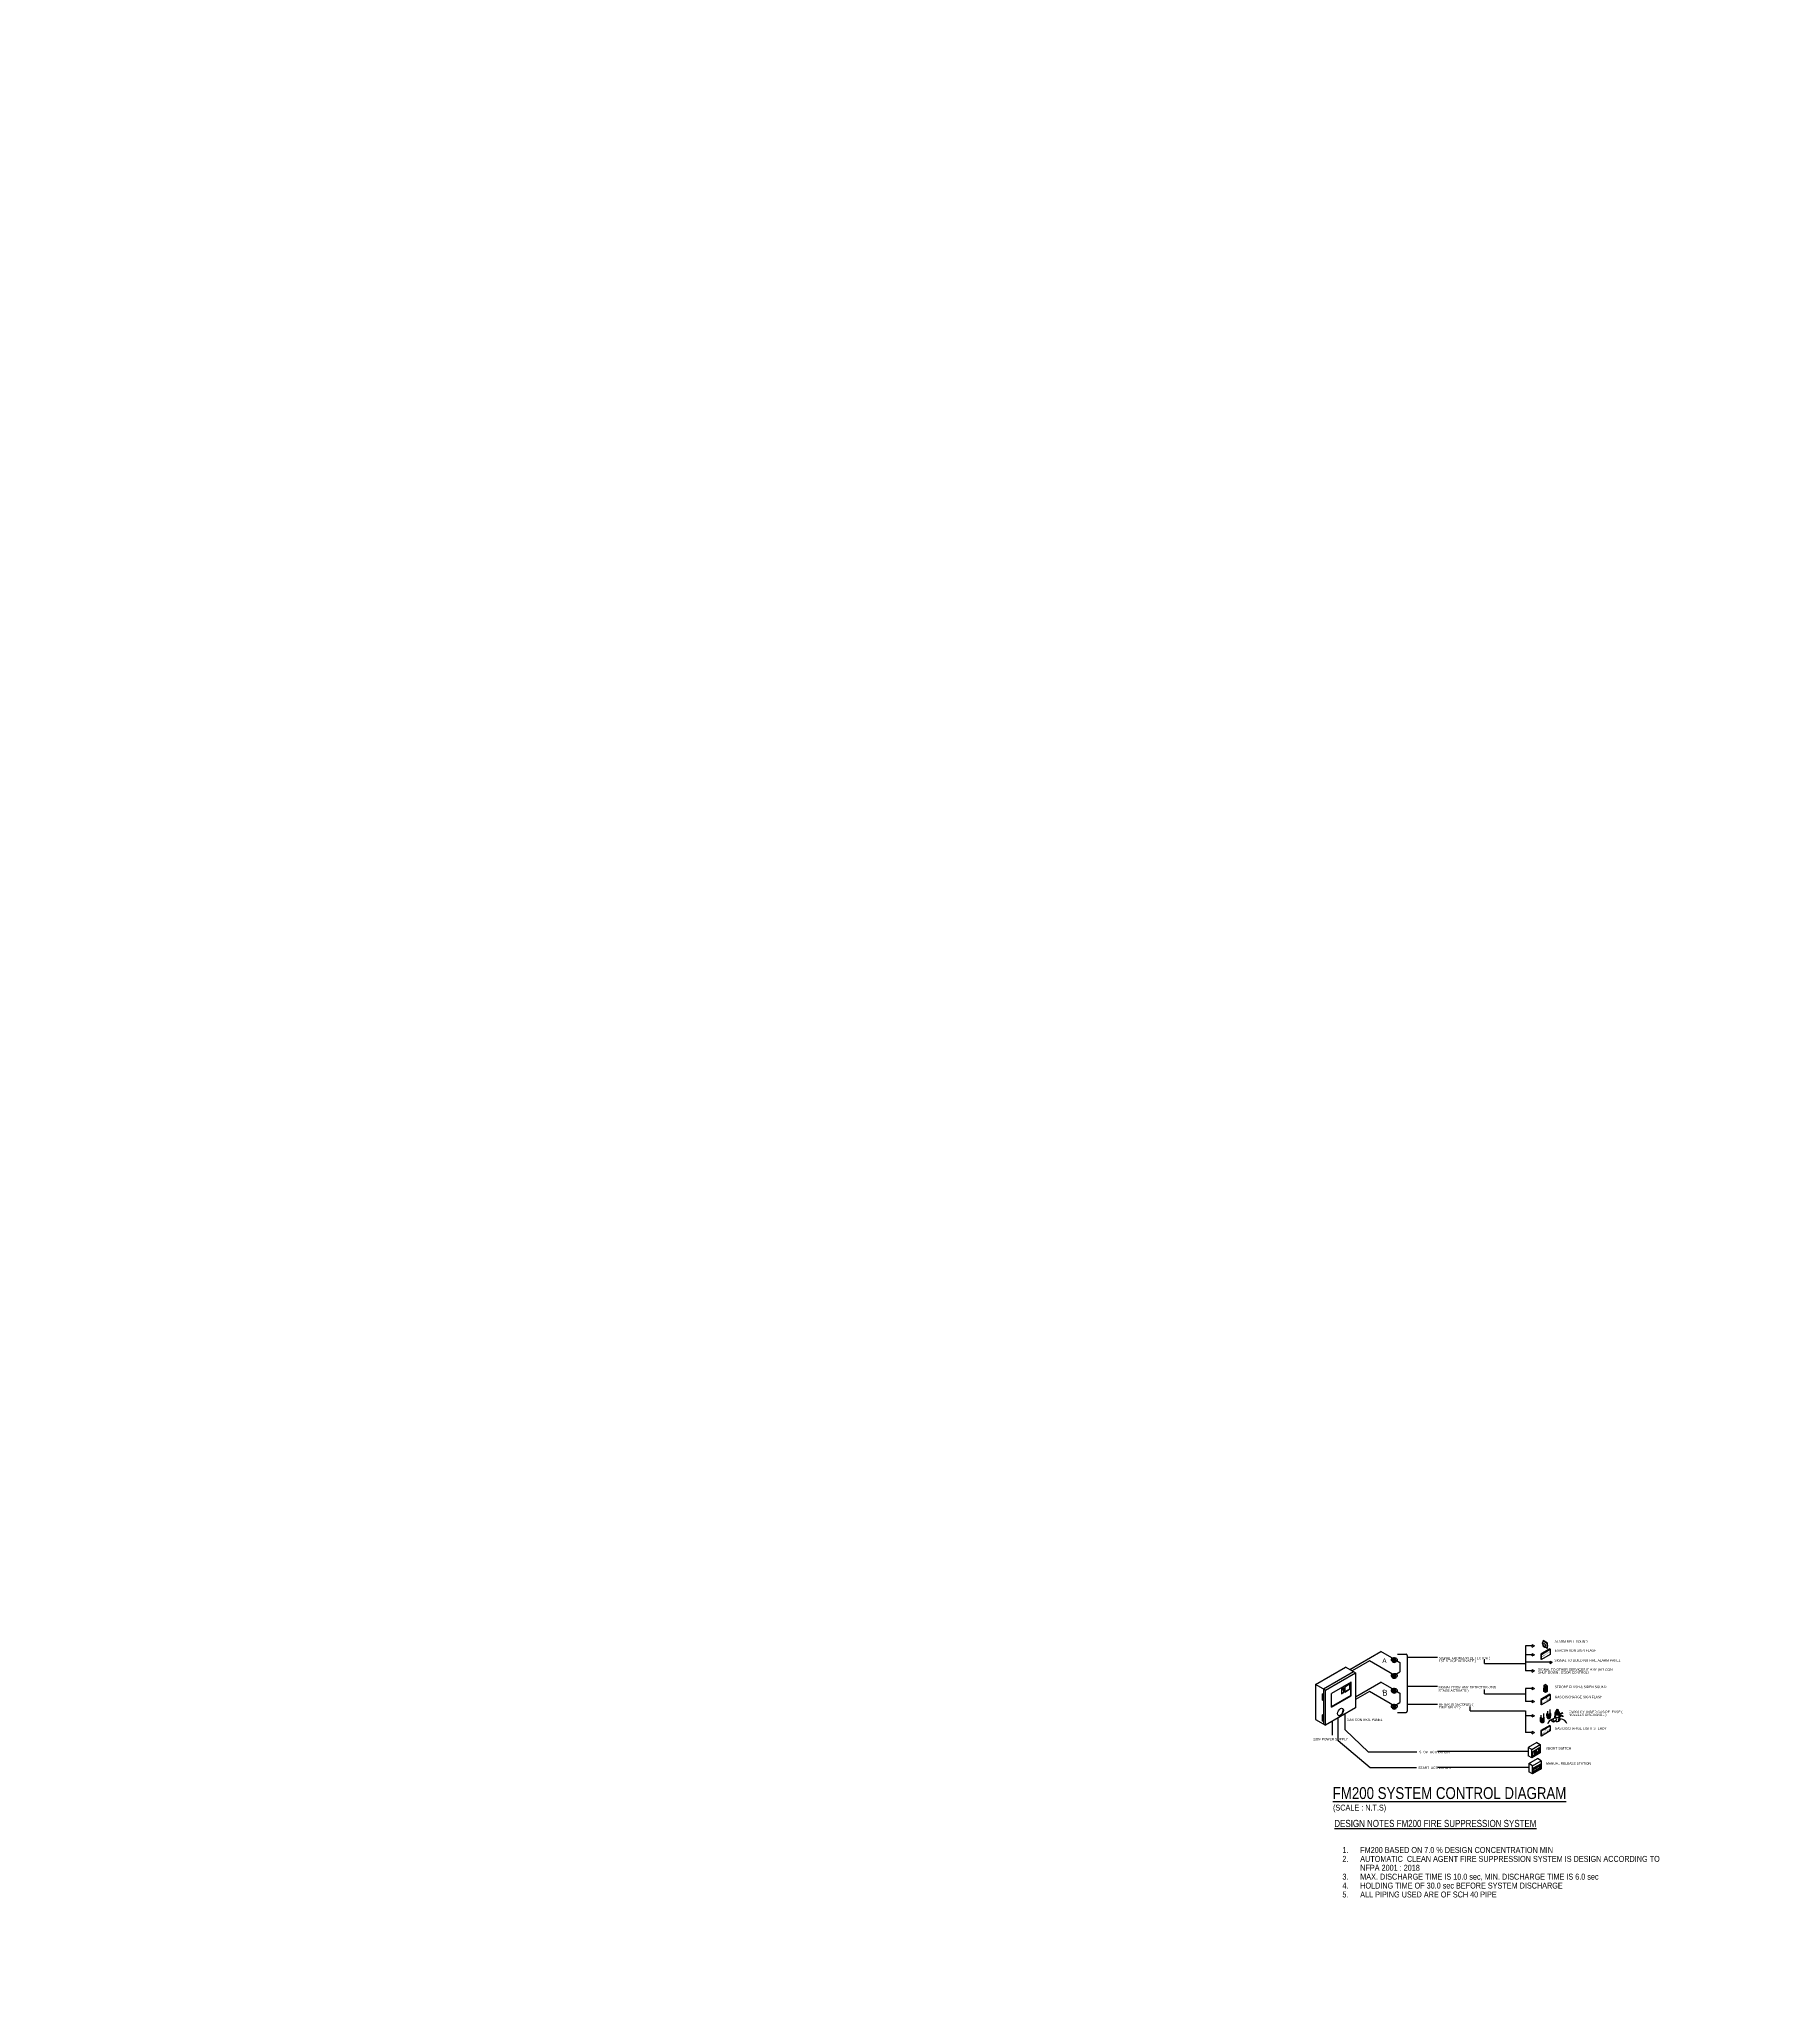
# Model space of a CAD drawing. Header units: millimetres. Extents: x -20146070 to 165023, y -3349561 to 35447.
# Drawn here: x -405477 to -376335, y -40575 to -7457 of the extents above; entities that cross this region are included whole.
import ezdxf
from ezdxf import colors
from ezdxf.entities.mleader import LeaderData, LeaderLine
from ezdxf.math import Vec2, Vec3

# ---------------------------------------------------------------- set-up
doc = ezdxf.new("R2010")
doc.units = ezdxf.units.MM
doc.header["$LTSCALE"] = 50
doc.linetypes.add('CONTINOUS', pattern=[0])
for name, color, linetype in [('M-_FM200---_A-_N', 7, 'Continuous'), ('M-_FM200---_E-', 1, 'Continuous'), ('M_FIREALAM-_E-', 10, 'Continuous'), ('SHIP LAYOUT EDITABLE', 251, 'Continuous')]:
    doc.layers.add(name, color=color, linetype=linetype)
doc.styles.add('Arial', font='arial.ttf', dxfattribs={"width": 0.8, "height": 450})
doc.styles.add('MtXpl_Agency_FB', font='AGENCYR.TTF')
doc.styles.add('RomanS', font='romans__.ttf', dxfattribs={"width": 0.75, "height": 40})

# ---------------------------------------------------------------- blocks, each defined once
blk = doc.blocks.new('SMOKE_FC')
at = {"color": 7, "linetype": 'CONTINOUS'}
ml = blk.add_multileader_mtext('Standard', dxfattribs=at)
ml.set_content('{\\fArial|b0|i0|c0|p34;S}', color=7, style='RomanS')
ml.set_leader_properties(color=10)
ml.build(insert=Vec2(0, 0))
ml.multileader.update_dxf_attribs({"dogleg_length": 3.34, "arrow_head_size": 138, "scale": 50})
ctx = ml.context
ctx.base_point, ctx.scale, ctx.char_height, ctx.arrow_head_size, ctx.landing_gap_size, ctx.plane_origin = Vec3(10040043, 1663040), 50, 207.31, 138, 138, Vec3(10036641, 1659231)
notes = []
notes.append((ctx, [(0, (0, 0, 0), (0, 0), (1, 0), 1, [])]))
ctx.mtext.insert, ctx.mtext.flow_direction = Vec3(10040181, 1663145), 5
for ctx, leaders in notes:
    for number, flags, end, landing, length, lines in leaders:
        leader = LeaderData()
        leader.index, (leader.has_last_leader_line, leader.has_dogleg_vector, leader.attachment_direction) = number, flags
        leader.last_leader_point, leader.dogleg_vector, leader.dogleg_length = Vec3(end), Vec3(landing), length
        for number, points, colour, breaks in lines:
            line = LeaderLine()
            line.index, line.vertices, line.color, line.breaks = number, Vec3.list(points), colors.encode_raw_color(colour), breaks
            leader.lines.append(line)
        ctx.leaders.append(leader)
blk = doc.blocks.new('SMOKE')
at = {"color": 7, "linetype": 'CONTINOUS'}
ml = blk.add_multileader_mtext('Standard', dxfattribs=at)
ml.set_content('{\\fArial|b0|i0|c0|p34;S}', color=7, style='RomanS')
ml.set_leader_properties(color=10)
ml.build(insert=Vec2(0, 0))
ml.multileader.update_dxf_attribs({"dogleg_length": 3.34, "arrow_head_size": 171, "scale": 50})
ctx = ml.context
ctx.base_point, ctx.scale, ctx.char_height, ctx.arrow_head_size, ctx.landing_gap_size, ctx.plane_origin = Vec3(10040459, 1663039), 50, 256.67, 171, 171, Vec3(10036247, 1658323)
notes = []
notes.append((ctx, [(0, (0, 0, 0), (0, 0), (1, 0), 1, [])]))
ctx.mtext.insert, ctx.mtext.flow_direction = Vec3(10040630, 1663170), 5
for ctx, leaders in notes:
    for number, flags, end, landing, length, lines in leaders:
        leader = LeaderData()
        leader.index, (leader.has_last_leader_line, leader.has_dogleg_vector, leader.attachment_direction) = number, flags
        leader.last_leader_point, leader.dogleg_vector, leader.dogleg_length = Vec3(end), Vec3(landing), length
        for number, points, colour, breaks in lines:
            line = LeaderLine()
            line.index, line.vertices, line.color, line.breaks = number, Vec3.list(points), colors.encode_raw_color(colour), breaks
            leader.lines.append(line)
        ctx.leaders.append(leader)

msp = doc.modelspace()

# ---------------------------------------------------------------- hatches: boundary and pattern name
at = {"layer": 'M-_FM200---_E-'}
h = msp.add_hatch(dxfattribs=at)
h.set_pattern_fill('AR-HBONE', color=256, scale=0.043506, style=0)
h.set_pattern_definition([(45, (-380181.979, -35791.762), (6e-16, 6.25112), [13.2606, -4.4202]), (135, (-380178.8535, -35788.6364), (6e-16, 6.25112), [13.2606, -4.4202])])
edge = h.paths.add_edge_path()
edge.add_ellipse((-380149.4, -35773), major_axis=(-32.5, 0), ratio=0.5773503, start_angle=360, end_angle=540)
edge.add_line((-380116.9, -35773), (-380116.9, -35746.5))
edge.add_ellipse((-380149.4, -35742.5), major_axis=(-32.5, 0), ratio=0.5773503, start_angle=360, end_angle=540, ccw=False)
edge.add_line((-380182, -35746.5), (-380182, -35773))
h = msp.add_hatch(dxfattribs=at)
h.set_pattern_fill('AR-HBONE', color=256, scale=0.043506, style=0)
h.set_pattern_definition([(45, (-380072.736, -35723.6337), (6e-16, 6.25112), [13.2606, -4.4202]), (135, (-380069.6103, -35720.508), (6e-16, 6.25112), [13.2606, -4.4202])])
edge = h.paths.add_edge_path()
edge.add_ellipse((-380040.2, -35704.8), major_axis=(-32.5, 0), ratio=0.5773503, start_angle=360, end_angle=540)
edge.add_line((-380007.6, -35704.8), (-380007.6, -35678.3))
edge.add_ellipse((-380040.2, -35674.3), major_axis=(-32.5, 0), ratio=0.5773503, start_angle=360, end_angle=540, ccw=False)
edge.add_line((-380072.7, -35678.3), (-380072.7, -35704.8))
h = msp.add_hatch(dxfattribs=at)
h.set_pattern_fill('AR-HBONE', color=256, scale=0.013052, style=0)
h.set_pattern_definition([(45, (-379913.9716, -35668.2847), (2e-16, 1.875337), [3.97819, -1.32606]), (135, (-379913.034, -35667.347), (2e-16, 1.875337), [3.97819, -1.32606])])
edge = h.paths.add_edge_path()
edge.add_ellipse((-379881.4, -35655.5), major_axis=(-2.51, 0), ratio=0.5773503, start_angle=367.23889, end_angle=380.7409, ccw=False)
edge.add_line((-379883.9, -35655.6), (-379884.4, -35654.8))
edge.add_ellipse((-379881.4, -35654.1), major_axis=(-3.14, 0), ratio=0.5773503, start_angle=361.91323, end_angle=380.06296, ccw=False)
edge.add_ellipse((-379881.4, -35654.1), major_axis=(-3.14, 0), ratio=0.5773503, start_angle=358.08677, end_angle=361.91323, ccw=False)
edge.add_line((-379884.6, -35654.1), (-379884.6, -35653.8))
edge.add_ellipse((-379898, -35648.8), major_axis=(-16, 0), ratio=0.5773503, start_angle=360, end_angle=507.15926, ccw=False)
edge.add_line((-379914, -35648.8), (-379914, -35653.2))
edge.add_line((-379914, -35653.2), (-379914, -35659.3))
edge.add_ellipse((-379898, -35659.3), major_axis=(-16, 0), ratio=0.5773503, start_angle=360, end_angle=512.81559)
edge.add_line((-379883.8, -35663.5), (-379883.8, -35656))
edge = h.paths.add_edge_path(flags=16)
edge.add_ellipse((-379910.7, -35659.7), major_axis=(1, -1.74), ratio=0.5773503, start_angle=17.20213, end_angle=162.79787, ccw=False)
edge.add_ellipse((-379910.7, -35659.7), major_axis=(1, -1.74), ratio=0.5773503, start_angle=162.79787, end_angle=377.20213, ccw=False)
h = msp.add_hatch(color=256, dxfattribs=at)
edge = h.paths.add_edge_path()
edge.add_ellipse((-380256.1, -36323.1), major_axis=(-15.1, -26.2), ratio=0.5773503, start_angle=0, end_angle=360)
h = msp.add_hatch(color=256, dxfattribs=at)
edge = h.paths.add_edge_path()
edge.add_ellipse((-380256.5, -36586.1), major_axis=(-6.5, -11.2), ratio=0.5773503, start_angle=225, end_angle=405)
edge.add_line((-380256.5, -36596.7), (-380256.5, -36575.5))
edge = h.paths.add_edge_path()
edge.add_ellipse((-380256.5, -36586.1), major_axis=(-6.5, -11.2), ratio=0.5773503, start_angle=45, end_angle=225)
edge.add_line((-380256.5, -36575.5), (-380256.5, -36596.7))
h.paths.add_polyline_path([(-380205.6, -36560.4), (-380205.6, -36556.7), (-380205.6, -36553), (-380229.4, -36566.7), (-380229.4, -36563), (-380238.4, -36575.6), (-380229.4, -36577.8), (-380229.4, -36574.1)])
h.paths.add_polyline_path([(-380274.6, -36596.5), (-380283.7, -36594.3), (-380283.7, -36598.1), (-380301.8, -36608.5), (-380301.8, -36615.9), (-380283.7, -36605.5), (-380283.7, -36609.2)])

# ---------------------------------------------------------------- linework, layer by layer
for p, q in [((-380063.2, -34482.1), (-380136.7, -34439.6)), ((-383393.7, -34926.6), (-382868.1, -34623.2)), ((-382644.8, -34752.1), (-382868.1, -34623.2)), ((-382672.1, -34760.8), (-382672.1, -34752.1)), ((-382644.8, -34752.1), (-382550.7, -34806.4)), ((-382617.5, -34760.8), (-382617.5, -34752.1)), ((-382589.8, -34669), (-382446.4, -34669)), ((-382424.6, -34690.7), (-382424.6, -35628.1)), ((-382424.6, -34721.4), (-381915.6, -34721.4)), ((-381124.9, -34828.1), (-381124.9, -34756.7)), ((-380318.6, -34529), (-380431.2, -34529)), ((-380431.2, -34529), (-380431.2, -34950.2)), ((-380318.6, -34677.7), (-380431.2, -34677.7)), ((-380318.6, -34507.8), (-380318.6, -34529)), ((-380318.6, -34507.8), (-380281.9, -34529)), ((-380318.6, -34550.2), (-380318.6, -34529)), ((-380318.6, -34550.2), (-380281.9, -34529)), ((-380318.6, -34656.5), (-380318.6, -34677.7)), ((-380318.6, -34656.5), (-380281.9, -34677.7)), ((-380318.6, -34698.9), (-380318.6, -34677.7)), ((-380318.6, -34698.9), (-380281.9, -34677.7)), ((-380023.1, -34581), (-380173.8, -34668)), ((-380173.8, -34668), (-380173.8, -34755)), ((-380173.8, -34668), (-380166.2, -34672.3)), ((-380166.2, -34759.4), (-380173.8, -34755)), ((-380166.2, -34672.3), (-380015.5, -34585.3)), ((-380015.5, -34672.3), (-380166.2, -34759.4)), ((-380166.2, -34759.4), (-380166.2, -34672.3)), ((-380122.4, -34453.6), (-380141.6, -34442.5)), ((-380141.6, -34442.5), (-380141.6, -34464.6)), ((-380141.6, -34505.2), (-380141.6, -34527.3)), ((-380141.6, -34527.3), (-380122.4, -34538.4)), ((-380068.1, -34484.9), (-380087.3, -34473.8)), ((-380087.3, -34558.7), (-380068.1, -34569.7)), ((-380063.2, -34482.1), (-380068.1, -34484.9)), ((-380068.1, -34507.1), (-380068.1, -34484.9)), ((-380068.1, -34569.7), (-380068.1, -34547.6)), ((-380068.1, -34569.7), (-380063.2, -34566.9)), ((-380063.2, -34524.5), (-380063.2, -34482.1)), ((-380063.2, -34566.9), (-380063.2, -34524.5)), ((-380015.5, -34585.3), (-380023.1, -34581)), ((-380015.5, -34585.3), (-380015.5, -34672.3)), ((-383973.6, -35179.1), (-383465, -34885.4)), ((-383329.5, -34963.7), (-383838.1, -35257.3)), ((-383804.1, -35277), (-383295.5, -34983.3)), ((-383295.5, -34983.3), (-383465, -34885.4)), ((-383060.7, -34780.3), (-383353.9, -34949.6)), ((-383295.5, -34983.3), (-383329.5, -34963.7)), ((-383295.5, -34983.3), (-383295.5, -35570.6)), ((-382644.8, -35020.4), (-383060.7, -34780.3)), ((-382672.1, -35029.1), (-382672.1, -35020.4)), ((-382644.8, -35020.4), (-382550.7, -34966.1)), ((-382617.5, -35029.1), (-382617.5, -35020.4)), ((-382550.7, -34806.4), (-382550.7, -34966.1)), ((-381124.9, -34828.1), (-380431.2, -34828.1)), ((-380019.4, -34805), (-380431.2, -34805)), ((-380318.6, -34950.2), (-380431.2, -34950.2)), ((-380318.6, -34928.9), (-380318.6, -34950.2)), ((-380318.6, -34928.9), (-380281.9, -34950.2)), ((-380318.6, -34971.4), (-380318.6, -34950.2)), ((-380318.6, -34971.4), (-380281.9, -34950.2)), ((-380019.4, -34783.8), (-380019.4, -34805)), ((-380019.4, -34783.8), (-379982.7, -34805)), ((-380019.4, -34826.3), (-380019.4, -34805)), ((-380019.4, -34826.3), (-379982.7, -34805)), ((-383973.6, -35179.1), (-383973.6, -35766.4)), ((-383804.1, -35277), (-383973.6, -35179.1)), ((-383857.2, -35343.4), (-383857.2, -35441.3)), ((-383838.1, -35257.3), (-383838.1, -35338.8)), ((-383834.8, -35343.4), (-383834.8, -35441.3)), ((-383804.1, -35864.3), (-383804.1, -35277)), ((-383378.1, -35364.2), (-383706.9, -35554)), ((-383371.7, -35138.2), (-383702.3, -35329.1)), ((-383702.3, -35558.8), (-383702.3, -35329.1)), ((-383373.6, -35366.9), (-383702.3, -35556.7)), ((-383702.3, -35558.8), (-383371.7, -35368)), ((-383534.7, -35250.1), (-383495.8, -35227.6)), ((-383534.7, -35250.1), (-383534.7, -35275.1)), ((-383498.1, -35251.2), (-383534.7, -35272.4)), ((-383495.8, -35252.6), (-383534.7, -35275.1)), ((-383534.7, -35278.6), (-383495.8, -35256)), ((-383534.7, -35278.6), (-383534.7, -35338)), ((-383498.1, -35314.1), (-383534.7, -35335.2)), ((-383534.7, -35338), (-383495.8, -35315.5)), ((-383498.1, -35229), (-383498.1, -35251.2)), ((-383495.8, -35252.6), (-383498.1, -35251.2)), ((-383498.1, -35257.4), (-383498.1, -35314.1)), ((-383495.8, -35315.5), (-383498.1, -35314.1)), ((-383495.8, -35227.6), (-383495.8, -35252.6)), ((-383495.8, -35256), (-383495.8, -35315.5)), ((-383479.4, -35218.2), (-383396.1, -35170.1)), ((-383479.4, -35218.2), (-383479.4, -35306.1)), ((-383398.5, -35256.6), (-383479.4, -35303.3)), ((-383479.4, -35306.1), (-383396.1, -35258)), ((-383398.5, -35171.4), (-383398.5, -35256.6)), ((-383396.1, -35258), (-383398.5, -35256.6)), ((-383396.1, -35170.1), (-383396.1, -35258)), ((-383378.1, -35364.2), (-383378.1, -35134.5)), ((-383373.6, -35366.9), (-383373.6, -35139.3)), ((-383371.7, -35368), (-383373.6, -35366.9)), ((-383371.7, -35368), (-383371.7, -35138.2)), ((-383295.5, -35387.2), (-382868.1, -35140.5)), ((-383060.7, -35297.6), (-383295.5, -35433.1)), ((-382644.8, -35537.7), (-383060.7, -35297.6)), ((-382644.8, -35269.4), (-382868.1, -35140.5)), ((-382672.1, -35278.1), (-382672.1, -35269.4)), ((-382644.8, -35269.4), (-382550.7, -35323.7)), ((-382617.5, -35278.1), (-382617.5, -35269.4)), ((-382550.7, -35323.7), (-382550.7, -35483.4)), ((-382424.6, -35208.4), (-381915.6, -35208.4)), ((-381121.3, -35336.4), (-381121.3, -35265.1)), ((-381121.3, -35336.4), (-380431.2, -35336.4)), ((-380431.2, -35244.4), (-380431.2, -35463.3)), ((-380318.6, -35244.4), (-380431.2, -35244.4)), ((-380318.6, -35223.2), (-380318.6, -35244.4)), ((-380318.6, -35223.2), (-380281.9, -35244.4)), ((-380318.6, -35265.6), (-380318.6, -35244.4)), ((-380318.6, -35265.6), (-380281.9, -35244.4)), ((-380023, -35344.6), (-380173.7, -35431.6)), ((-380173.7, -35431.6), (-380173.7, -35518.6)), ((-380173.7, -35431.6), (-380166.2, -35436)), ((-380166.2, -35436), (-380015.5, -35349)), ((-380121.6, -35240.1), (-380126.5, -35242.9)), ((-380126.5, -35294.8), (-380126.5, -35242.9)), ((-380093.9, -35261.7), (-380126.5, -35242.9)), ((-380103.9, -35281.7), (-380126.5, -35294.8)), ((-380093.9, -35313.6), (-380126.5, -35294.8)), ((-380121.6, -35194.1), (-380099.1, -35181.1)), ((-380089, -35212.8), (-380121.6, -35194.1)), ((-380121.6, -35194.1), (-380121.6, -35240.1)), ((-380089, -35258.8), (-380121.6, -35240.1)), ((-380121.6, -35240.1), (-380089, -35258.8)), ((-380118.1, -35201), (-380092.5, -35215.8)), ((-380118.1, -35204.3), (-380092.5, -35219.1)), ((-380118.1, -35205.6), (-380092.5, -35220.4)), ((-380118.1, -35208.9), (-380092.5, -35223.7)), ((-380118.1, -35210.1), (-380092.5, -35224.9)), ((-380118.1, -35213.4), (-380092.5, -35228.2)), ((-380118.1, -35214.8), (-380092.5, -35229.5)), ((-380118.1, -35218), (-380092.5, -35232.8)), ((-380118.1, -35219.4), (-380092.5, -35234.2)), ((-380118.1, -35222.7), (-380092.5, -35237.4)), ((-380118.1, -35224.2), (-380092.5, -35239)), ((-380118.1, -35227.5), (-380092.5, -35242.2)), ((-380118.1, -35229), (-380092.5, -35243.8)), ((-380118.1, -35232.3), (-380092.5, -35247)), ((-380118.1, -35233.8), (-380092.5, -35248.5)), ((-380118.1, -35237), (-380092.5, -35251.8)), ((-380118.1, -35237.8), (-380092.5, -35252.5)), ((-380118.1, -35241), (-380092.5, -35255.8)), ((-380103.9, -35281.7), (-380103.9, -35250.3)), ((-380103.9, -35281.7), (-380103.9, -35250.3)), ((-380099.1, -35279), (-380103.9, -35281.7)), ((-380071.3, -35300.5), (-380103.9, -35281.7)), ((-380071.3, -35300.5), (-380103.9, -35281.7)), ((-380066.6, -35199.9), (-380099.1, -35181.1)), ((-380099.1, -35253), (-380099.1, -35279)), ((-380066.6, -35297.8), (-380099.1, -35279)), ((-380089, -35258.8), (-380093.9, -35261.7)), ((-380093.9, -35261.7), (-380093.9, -35313.6)), ((-380071.3, -35300.5), (-380093.9, -35313.6)), ((-380066.6, -35199.9), (-380089, -35212.8)), ((-380089, -35212.8), (-380089, -35258.8)), ((-380089, -35258.8), (-380071.3, -35248.6)), ((-380089, -35258.8), (-380071.3, -35248.6)), ((-380071.3, -35248.6), (-380071.3, -35300.5)), ((-380071.3, -35248.6), (-380071.3, -35300.5)), ((-380066.6, -35297.8), (-380071.3, -35300.5)), ((-380066.6, -35199.9), (-380066.6, -35297.8)), ((-380015.5, -35349), (-380023, -35344.6)), ((-380015.5, -35349), (-380015.5, -35436)), ((-383973.6, -35766.4), (-383804.1, -35864.3)), ((-383857.2, -35693), (-383857.2, -35790.9)), ((-383838.1, -35445.9), (-383838.1, -35688.4)), ((-383834.8, -35693), (-383834.8, -35790.9)), ((-383295.5, -35570.6), (-383804.1, -35864.3)), ((-383589.1, -36130.1), (-383589.3, -35740.3)), ((-383474.2, -35943.9), (-383474.2, -35673.8)), ((-382672.1, -35546.4), (-382672.1, -35537.7)), ((-382644.8, -35537.7), (-382550.7, -35483.4)), ((-382617.5, -35546.4), (-382617.5, -35537.7)), ((-382589.8, -35649.9), (-382446.4, -35649.9)), ((-382424.6, -35512), (-381915.6, -35512)), ((-381364.1, -35623.6), (-381364.1, -35552.3)), ((-381364.1, -35623.6), (-380431.2, -35623.6)), ((-380318.6, -35463.3), (-380431.2, -35463.3)), ((-380431.2, -35623.6), (-380431.2, -35988.2)), ((-380318.6, -35704.6), (-380431.2, -35704.6)), ((-380318.6, -35442.1), (-380318.6, -35463.3)), ((-380318.6, -35442.1), (-380281.9, -35463.3)), ((-380318.6, -35484.5), (-380318.6, -35463.3)), ((-380318.6, -35484.5), (-380281.9, -35463.3)), ((-380318.6, -35683.4), (-380318.6, -35704.6)), ((-380318.6, -35683.4), (-380281.9, -35704.6)), ((-380318.6, -35725.8), (-380318.6, -35704.6)), ((-380318.6, -35725.8), (-380281.9, -35704.6)), ((-380182, -35773), (-380182, -35742.5)), ((-380177.9, -35740.4), (-380177.9, -35735.6)), ((-380166.2, -35523), (-380173.7, -35518.6)), ((-380173.3, -35696.5), (-380173.3, -35735.6)), ((-380015.5, -35436), (-380166.2, -35523)), ((-380166.2, -35523), (-380166.2, -35436)), ((-380125.5, -35735.6), (-380125.5, -35668.9)), ((-380121, -35740.4), (-380121, -35735.6)), ((-380116.9, -35773), (-380116.9, -35742.5)), ((-380072.7, -35704.8), (-380072.7, -35674.3)), ((-380068.6, -35672.3), (-380068.6, -35667.5)), ((-380068.6, -35735.9), (-380068.6, -35714)), ((-380064.1, -35628.4), (-380064.1, -35667.5)), ((-380016.3, -35667.5), (-380016.3, -35600.8)), ((-380011.8, -35672.3), (-380011.8, -35667.5)), ((-380011.8, -35735.9), (-380011.8, -35714)), ((-380007.6, -35704.8), (-380007.6, -35674.3)), ((-379987.1, -35770), (-379937.9, -35741.6)), ((-379937.9, -35659.3), (-379937.9, -35670.2)), ((-379937.9, -35741.6), (-379937.9, -35713.7)), ((-379932.8, -35713.7), (-379932.8, -35681.5)), ((-379914, -35653.2), (-379914, -35616.8)), ((-379914, -35653.2), (-379914, -35659.3)), ((-379911.4, -35605.5), (-379911.4, -35609.8)), ((-379910.2, -35616.8), (-379910.2, -35613)), ((-379897, -35629.6), (-379897, -35646)), ((-379897, -35629.6), (-379892.5, -35632.2)), ((-379892.5, -35648.6), (-379897, -35646)), ((-379892.5, -35632.2), (-379892.5, -35648.6)), ((-379890.5, -35634.8), (-379890.5, -35645.3)), ((-379890.5, -35634.8), (-379883.3, -35638.9)), ((-379890.5, -35645.3), (-379883.3, -35649.5)), ((-379885.8, -35616.8), (-379885.8, -35613)), ((-379884.6, -35605.5), (-379884.6, -35609.8)), ((-379884.6, -35648.7), (-379884.6, -35654.2)), ((-379883.9, -35655.6), (-379884.4, -35654.8)), ((-379883.8, -35668.5), (-379883.8, -35656)), ((-379883.3, -35638.9), (-379883.3, -35649.5)), ((-379882.9, -35623.4), (-379878.4, -35626)), ((-379882, -35623.9), (-379882, -35616.8)), ((-379881.8, -35640.4), (-379881.8, -35646.5)), ((-379879.6, -35630.3), (-379872.4, -35634.4)), ((-379878.9, -35655.6), (-379878.5, -35654.8)), ((-379878.8, -35667.2), (-379878.8, -35655.4)), ((-379878.4, -35626), (-379878.4, -35631)), ((-379878.3, -35648.4), (-379878.3, -35654.1)), ((-379873, -35636.7), (-379873, -35642.8)), ((-379872.4, -35634.4), (-379872.4, -35645)), ((-379863.2, -35684.5), (-379863.2, -35681.5)), ((-379863.2, -35713.7), (-379863.2, -35690.2)), ((-379858, -35659.3), (-379858, -35670.2)), ((-379842.3, -35708.5), (-379858, -35717.6)), ((-379858, -35713.7), (-379858, -35748.1)), ((-379837.4, -35717), (-379858, -35728.9)), ((-379854.3, -35766.8), (-379857.1, -35768.3)), ((-379851.4, -35765.9), (-379854.3, -35764.2)), ((-379854.3, -35764.2), (-379854.3, -35766.8)), ((-379854.3, -35771), (-379851.4, -35765.9)), ((-379808.6, -35656.9), (-379852.7, -35682.3)), ((-379806.5, -35661.5), (-379851.1, -35687.3)), ((-379840.4, -35708), (-379841.8, -35708.3)), ((-379838.1, -35708.8), (-379830.5, -35704.4)), ((-379836.9, -35716.6), (-379836, -35715.6)), ((-379835.5, -35713.2), (-379828.9, -35709.4)), ((-383838.1, -35795.4), (-383838.1, -35844.7)), ((-383684.9, -36031.9), (-383684.9, -35795.5)), ((-383474.2, -35943.9), (-383077.7, -36317.5)), ((-380318.6, -35988.2), (-380431.2, -35988.2)), ((-380318.6, -35967), (-380318.6, -35988.2)), ((-380318.6, -35967), (-380281.9, -35988.2)), ((-380318.6, -36009.4), (-380318.6, -35988.2)), ((-380318.6, -36009.4), (-380281.9, -35988.2)), ((-380177.9, -35804), (-380177.9, -35782.1)), ((-380023, -35870.1), (-380173.7, -35957.1)), ((-380173.7, -35957.1), (-380173.7, -36044.1)), ((-380173.7, -35957.1), (-380166.2, -35961.5)), ((-380166.2, -36048.5), (-380173.7, -36044.1)), ((-380166.2, -35961.5), (-380015.5, -35874.5)), ((-380015.5, -35961.5), (-380166.2, -36048.5)), ((-380166.2, -36048.5), (-380166.2, -35961.5)), ((-380121, -35804), (-380121, -35782.1)), ((-380015.5, -35874.5), (-380023, -35870.1)), ((-380015.5, -35874.5), (-380015.5, -35961.5)), ((-379914.2, -35783.5), (-379963.1, -35811.7)), ((-379854.3, -35768.5), (-379857.1, -35770.1)), ((-379854.3, -35768.5), (-379854.3, -35771)), ((-383052.2, -36586.1), (-383589.1, -36130.1)), ((-382264.3, -36317.5), (-383077.7, -36317.5)), ((-380388.8, -36309.3), (-381913.8, -36309.3)), ((-380244.1, -36157.1), (-380388.8, -36240.6)), ((-380328.5, -36275.4), (-380388.8, -36240.6)), ((-380388.8, -36240.6), (-380388.8, -36379.8)), ((-380328.5, -36414.6), (-380388.8, -36379.8)), ((-380374.1, -36512.2), (-380229.5, -36428.7)), ((-380328.5, -36275.4), (-380183.8, -36191.9)), ((-380328.5, -36414.6), (-380328.5, -36275.4)), ((-380183.8, -36331.1), (-380328.5, -36414.6)), ((-380195.8, -36248.6), (-380316.4, -36318.2)), ((-380316.4, -36397.7), (-380316.4, -36318.2)), ((-380195.8, -36328.1), (-380316.4, -36397.7)), ((-380265.2, -36350.8), (-380316.4, -36380.3)), ((-380271.3, -36349.4), (-380286.4, -36340.6)), ((-380241, -36296.9), (-380256.1, -36288.1)), ((-380210.8, -36319.4), (-380247.1, -36340.3)), ((-380244.1, -36157.1), (-380183.8, -36191.9)), ((-380169.2, -36463.5), (-380229.5, -36428.7)), ((-380210.8, -36319.4), (-380210.8, -36257.2)), ((-380195.8, -36328.1), (-380210.8, -36319.4)), ((-380195.8, -36328.1), (-380195.8, -36248.6)), ((-380183.8, -36331.1), (-380195.8, -36338.1)), ((-380183.8, -36191.9), (-380183.8, -36331.1)), ((-382270.5, -36586.1), (-383052.2, -36586.1)), ((-380374.1, -36577.9), (-381913.8, -36577.9)), ((-380313.9, -36547), (-380374.1, -36512.2)), ((-380374.1, -36512.2), (-380374.1, -36651.5)), ((-380313.9, -36686.3), (-380374.1, -36651.5)), ((-380313.9, -36547), (-380169.2, -36463.5)), ((-380313.9, -36686.3), (-380313.9, -36547)), ((-380169.2, -36602.7), (-380313.9, -36686.3)), ((-380181.2, -36520.2), (-380301.8, -36589.8)), ((-380301.8, -36669.3), (-380301.8, -36589.8)), ((-380196.2, -36591), (-380301.8, -36652)), ((-380283.7, -36598.1), (-380301.8, -36608.5)), ((-380181.2, -36599.7), (-380301.8, -36669.3)), ((-380283.7, -36605.5), (-380301.8, -36615.9)), ((-380283.7, -36598.1), (-380283.7, -36594.3)), ((-380283.7, -36594.3), (-380274.6, -36596.5)), ((-380274.6, -36596.5), (-380283.7, -36609.2)), ((-380283.7, -36609.2), (-380283.7, -36605.5)), ((-380229.4, -36563), (-380238.4, -36575.6)), ((-380238.4, -36575.6), (-380229.4, -36577.8)), ((-380205.6, -36553), (-380229.4, -36566.7)), ((-380205.6, -36560.4), (-380229.4, -36574.1)), ((-380229.4, -36566.7), (-380229.4, -36563)), ((-380229.4, -36577.8), (-380229.4, -36574.1)), ((-380205.6, -36556.7), (-380205.6, -36553)), ((-380205.6, -36560.4), (-380205.6, -36556.7)), ((-380196.2, -36591), (-380196.2, -36528.9)), ((-380181.2, -36599.7), (-380196.2, -36591)), ((-380181.2, -36599.7), (-380181.2, -36520.2)), ((-380169.2, -36602.7), (-380181.2, -36609.7)), ((-380169.2, -36463.5), (-380169.2, -36602.7))]:
    msp.add_line(p, q, dxfattribs=at)
for centre, radius, start, end in [((-382446.4, -34690.7), 21.8, 0, 90), ((-382446.4, -35628.1), 21.8, 270, 0), ((-379862, -35668.5), 21.8, 180, 300), ((-379861.4, -35667.2), 17.4, 180, 300), ((-379819.6, -35723.3), 21.8, 0, 120), ((-379820.2, -35724.5), 17.4, 0, 120)]:
    msp.add_arc(centre, radius, start, end, dxfattribs=at)
for centre, major_axis, start_param, end_param in [((-382644.8, -34760.8), (-53.3, 0), 3.8145943, 9.99642), ((-382644.8, -34762.7), (-53.3, 0), 6.2512321, 9.4567312), ((-382644.8, -34760.8), (-27.3, 0), 6.2831853, 9.424778), ((-382644.8, -35029.1), (-53.3, 0), 3.8145943, 9.99642), ((-382644.8, -35031.1), (-53.3, 0), 6.2512321, 9.4567312), ((-382644.8, -34786.9), (-34.3, 0), 6.254085, 9.4538783), ((-382644.8, -35055.2), (-34.3, 0), 6.254085, 9.4538783), ((-382644.8, -34782.5), (-34.3, 0), 6.4932724, 9.2146909), ((-382644.8, -35050.9), (-34.3, 0), 6.4932724, 9.2146909), ((-382644.8, -35029.1), (-27.3, 0), 6.2831853, 9.424778), ((-382644.8, -35278.1), (-53.3, 0), 3.8145943, 9.99642), ((-382644.8, -35280.1), (-53.3, 0), 6.2512321, 9.4567312), ((-382644.8, -35304.2), (-34.3, 0), 6.254085, 9.4538783), ((-382644.8, -35299.8), (-34.3, 0), 6.4932724, 9.2146909), ((-382644.8, -35278.1), (-27.3, 0), 6.2831853, 9.424778), ((-380118.1, -35202.7), (1, -1.73), 2.3561945, 5.4977871), ((-380118.1, -35207.3), (1, -1.73), 2.3561945, 5.4977871), ((-380118.1, -35211.8), (1, -1.73), 2.3561945, 5.4977871), ((-380118.1, -35216.4), (1, -1.73), 2.3561945, 5.4977871), ((-380118.1, -35221), (1, -1.73), 2.3561945, 5.4977871), ((-380118.1, -35225.9), (1, -1.73), 2.3561945, 5.4977871), ((-380118.1, -35230.6), (1, -1.73), 2.3561945, 5.4977871), ((-380118.1, -35235.4), (1, -1.73), 2.3561945, 5.4977871), ((-380118.1, -35239.4), (1, -1.73), 2.3561945, 5.4977871), ((-380092.5, -35217.4), (0.87, -1.5), 5.4977871, 8.6393798), ((-380092.5, -35222), (0.87, -1.5), 5.4977871, 8.6393798), ((-380092.5, -35226.5), (0.87, -1.5), 5.4977871, 8.6393798), ((-380092.5, -35231.2), (0.87, -1.5), 5.4977871, 8.6393798), ((-380092.5, -35235.8), (0.87, -1.5), 5.4977871, 8.6393798), ((-380092.5, -35240.6), (0.87, -1.5), 5.4977871, 8.6393798), ((-380092.5, -35245.4), (0.87, -1.5), 5.4977871, 8.6393798), ((-380092.5, -35250.2), (0.87, -1.5), 5.4977871, 8.6393798), ((-380092.5, -35254.2), (0.87, -1.5), 5.4977871, 8.6393798), ((-383553.8, -35640.2), (-34.4, -59.5), 0.0588625, 3.0827302), ((-382644.8, -35546.4), (-53.3, 0), 3.8145943, 9.99642), ((-382644.8, -35548.4), (-53.3, 0), 6.2512321, 9.4567312), ((-382644.8, -35572.5), (-34.3, 0), 6.254085, 9.4538783), ((-382644.8, -35568.2), (-34.3, 0), 6.4932724, 9.2146909), ((-382644.8, -35546.4), (-27.3, 0), 6.2831853, 9.424778), ((-380149.4, -35742.5), (-32.5, 0), 5.7525988, 9.9553645), ((-380149.4, -35735.6), (-28.4, 0), 5.7103096, 9.9976537), ((-380149.4, -35740.4), (-28.4, 0), 6.135184, 9.5727792), ((-380149.4, -35735.6), (-23.9, 0), 6.2831853, 9.424778), ((-380040.2, -35674.3), (-32.5, 0), 5.7525988, 9.9553645), ((-380040.2, -35704.8), (-32.5, 0), 6.2831853, 9.424778), ((-380040.2, -35667.5), (-28.4, 0), 5.7103096, 9.9976537), ((-380040.2, -35672.3), (-28.4, 0), 6.135184, 9.5727792), ((-380040.2, -35735.9), (-28.4, 0), 6.2831853, 9.424778), ((-380040.2, -35667.5), (-23.9, 0), 6.2831853, 9.424778), ((-380057, -35733.7), (2.42, -4.19), 3.5326806, 5.8920974), ((-379898, -35844), (-159.9, 0), 5.2198352, 6.2831853), ((-380026.3, -35733.6), (-3.32, -5.76), 0.2139388, 2.9276538), ((-379898, -35713.7), (-40, 0), 5.7689706, 9.9389927), ((-379898, -35659.3), (-40, 0), 5.1239058, 8.3089459), ((-379926.2, -35762.6), (12, -20.9), 6.2814357, 9.424778), ((-379898, -35670.2), (-40, 0), 6.2831853, 8.5599219), ((-379898, -35713.7), (-34.8, 0), 0, 3.1415927), ((-379898, -35616.8), (-16, 0), 6.2831853, 9.424778), ((-379898, -35644.9), (-16, 0), 6.2831853, 8.851599), ((-379898, -35646), (-16, 0), 6.2831853, 8.851599), ((-379898, -35648.8), (-16, 0), 6.2831853, 8.851599), ((-379898, -35659.3), (-16, 0), 6.2831853, 8.9503204), ((-379898, -35605.5), (-13.4, 0), 5.500007, 10.2079562), ((-379910.2, -35659.4), (1, -1.74), 3.4418264, 5.9829516), ((-379898, -35609.8), (-13.4, 0), 0, 3.1415927), ((-379898, -35616.8), (-12.2, 0), 6.2831853, 9.424778), ((-379898, -35620.4), (-16, 0), 7.9183945, 9.0930167), ((-379893.5, -35623), (-16, 0), 7.9183945, 9.0930167), ((-379893.5, -35639.4), (-16, 0), 7.9183945, 8.3164519), ((-379893.5, -35625.7), (-16, 0), 8.0475417, 8.9085709), ((-379881.4, -35654.1), (-3.14, 0), 6.2497931, 9.4247853), ((-379881.4, -35655.5), (-2.51, 0), 6.4095278, 9.306542), ((-379886.3, -35629.9), (-16, 0), 8.0475417, 8.9085709), ((-379886.3, -35640.4), (-16, 0), 8.0475417, 8.9085709), ((-379886.3, -35631.6), (-16, 0), 8.142111, 8.8421977), ((-379886.3, -35637.7), (-16, 0), 8.142111, 8.8421977), ((-379864.1, -35768.7), (-11.3, -19.6), 3.0585201, 6.3662579), ((-379862.3, -35769.8), (-11.3, -19.6), 2.4919163, 6.9328617), ((-379898, -35659.3), (-40, 0), 8.4689059, 10.3020553), ((-379898, -35670.2), (-40, 0), 8.7824235, 9.424778), ((-379860.2, -35771), (-2.26, -3.92), 2.5939365, 8.4016378), ((-379898, -35844), (-159.9, 0), 3.2048649, 4.3854475), ((-379839.9, -35712.8), (2.46, -4.26), 6.2831853, 9.424778), ((-379838.6, -35712), (2.21, -3.83), 0.1906392, 2.9760265), ((-380149.4, -35773), (-32.5, 0), 6.2831853, 9.424778), ((-380149.4, -35804), (-28.4, 0), 6.2831853, 9.424778), ((-380166.3, -35801.8), (2.42, -4.19), 3.5326806, 5.8920974), ((-380135.5, -35801.7), (-3.32, -5.76), 0.2139388, 2.9276538), ((-379898, -35779), (-40, 0), 6.9207133, 9.0053961), ((-380271.1, -36314.5), (-15.1, -26.2), 4.3635004, 6.2737273), ((-380271.1, -36314.5), (-15.1, -26.2), 3.1415927, 3.4904812)]:
    msp.add_ellipse(centre, major_axis=major_axis, ratio=0.5773503, start_param=start_param, end_param=end_param, dxfattribs=at)
for centre, major_axis in [((-382644.8, -34752.1), (-27.3, 0)), ((-380104.8, -34506.1), (28.8, -49.9)), ((-380117.1, -34513.2), (14.6, -25.3)), ((-380117.1, -34513.2), (13.6, -23.6)), ((-382644.8, -35020.4), (-27.3, 0)), ((-383846, -35343.4), (-11.2, 0)), ((-383846, -35441.3), (-11.2, 0)), ((-382644.8, -35269.4), (-27.3, 0)), ((-383846, -35693), (-11.2, 0)), ((-383549.8, -35642.5), (-34.4, -59.5)), ((-382644.8, -35537.7), (-27.3, 0)), ((-380058.9, -35734.7), (2.42, -4.19)), ((-380024.8, -35734.4), (-3.32, -5.76)), ((-379975.1, -35790.8), (12, -20.9)), ((-379910.7, -35659.7), (1, -1.74)), ((-379898, -35604.1), (-11.8, 0)), ((-379860.2, -35771), (-10.2, -17.7)), ((-383846, -35790.9), (-11.2, 0)), ((-380168.1, -35802.9), (2.42, -4.19)), ((-380134.1, -35802.5), (-3.32, -5.76)), ((-379860.2, -35771), (-1.81, -3.14)), ((-380256.1, -36323.1), (-15.1, -26.2)), ((-380256.5, -36586.1), (-6.5, -11.2))]:
    msp.add_ellipse(centre, major_axis=major_axis, ratio=0.5773503, dxfattribs=at)
at = {"layer": 'M-_FM200---_E-', "extrusion": (0, 0, -1)}
for start_param, end_param in [(6.2831853, 6.8956052), (8.8123581, 9.424778)]:
    msp.add_ellipse((-379898, -35616.8), major_axis=(-16, 0), ratio=0.5773503, start_param=start_param, end_param=end_param, dxfattribs=at)

# ---------------------------------------------------------------- block references
at = {"layer": 'M_FIREALAM-_E-'}
for name, p, xscale, yscale, zscale in [('SMOKE', (-13215027, -2136319.2), 1.28, 1.28, 1.28), ('SMOKE', (-12842896.3, -2136319.2), 1.28, 1.28, 1.28), ('SMOKE', (-13209527.3, -2137019.4), 1.28, 1.28, 1.28), ('SMOKE', (-12837356.5, -2137100.4), 1.28, 1.28, 1.28), ('SMOKE', (-13215027, -2138819.2), 1.28, 1.28, 1.28), ('SMOKE', (-12842882.2, -2139119.2), 1.28, 1.28, 1.28), ('SMOKE', (-13209538.6, -2141143.9), 1.28, 1.28, 1.28), ('SMOKE', (-12837356.5, -2141062.9), 1.28, 1.28, 1.28), ('SMOKE', (-13216376.9, -2141531.7), 1.28, 1.28, 1.28), ('SMOKE', (-13213677.1, -2141531.7), 1.28, 1.28, 1.28), ('SMOKE', (-12844197.6, -2141531.7), 1.28, 1.28, 1.28), ('SMOKE', (-12841946.4, -2141531.7), 1.28, 1.28, 1.28), ('SMOKE', (-10646155.8, -1718610.1), 1.024, 1.024, 1.024), ('SMOKE', (-10644656.4, -1718640.4), 1.024, 1.024, 1.024), ('SMOKE', (-10273997.7, -1718610.1), 1.024, 1.024, 1.024), ('SMOKE', (-10272498.3, -1718640.4), 1.024, 1.024, 1.024), ('SMOKE', (-13016264.7, -2148128.1), 1.28, 1.28, 1.28), ('SMOKE', (-20146070.2, -3348204.7), 2, 2, 2), ('SMOKE_FC', (-20145143.2, -3349560.7), 2, 2, 2)]:
    msp.add_blockref(name, p, dxfattribs=dict(at, xscale=xscale, yscale=yscale, zscale=zscale))

# ---------------------------------------------------------------- texts
at = {"layer": 'M-_FM200---_A-_N', "ltscale": 150, "style": 'Arial', "width": 0.8}
for s, height, p in [('%%UFM200 SYSTEM CONTROL DIAGRAM', 200, (-383681.6, -37108.9)), (' (SCALE : N.T.S)', 100, (-383710.2, -37303.7))]:
    msp.add_text(s, height=height, dxfattribs=at).set_placement(p)
at = {"layer": 'M-_FM200---_A-_N', "ltscale": 150, "char_height": 40, "attachment_point": 1, "style": 'MtXpl_Agency_FB'}
for s, insert, width in [('ALARM BELL SOUND', (-379941.8, -34436.8), 638.434), ('SIGNAL TO BUILDING FIRE ALARM PANEL', (-379944.7, -34752.8), 1281.942), ('EVACUATION SIGN FLASH', (-379941, -34585), 802.514), ('STROBE FLASH & SIREN SOUND', (-379941, -35200.8), 1005.333), ('GAS DISCHARGE SIGN FLASH', (-379941, -35370.1), 922.268), ('230V POWER SUPPLY', (-384010.7, -36080), 694.597), ('GAS DISCHARGE LIGHT STEADY', (-379941, -35898.9), 992.779), ('STOP  ACTIVATION', (-382225.1, -36297.2), 586.423), ('ABORT SWITCH', (-380087.4, -36234.9), 483.732), ('START  ACTIVATION', (-382238.1, -36563.2), 619.423), ('MANUAL RELEASE STATION', (-380086.6, -36489.9), 854.372)]:
    msp.add_mtext(s, dxfattribs=dict(at, insert=insert, width=width))
for s, insert, width, line_spacing_factor in [('SIGNAL FROM ANY DETECTOR ( 1ST STAGE ACTIVATE )', (-381892.3, -34713.8), 931.595, 0.730901), ('SIGNAL TO OTHER SERVICES IF ANY (AIR CON SHUT DOWN , DOOR CONTROL)', (-380222.5, -34907.4), 1292.803, 0.730901), ('SIGNAL FROM ANY DETECTOR (2ND STAGE ACTIVATE )', (-381899.5, -35205.7), 993.273, 0.83762), ('GAS CONTROL PANEL', (-383441.1, -35753.1), 1130.869, 0.730901), ('AFTER 30 SECONDS ( TIME DELAY )', (-381891.9, -35494.7), 635.768, 0.730901), ('FM200 CYLINDER GAS RELEASE ( NOZZLES DISCHARGE )', (-379701.4, -35622), 1007.748, 0.691703)]:
    msp.add_mtext(s, dxfattribs=dict(at, insert=insert, width=width, line_spacing_factor=line_spacing_factor))
at = {"layer": 'M-_FM200---_E-', "style": 'MtXpl_Agency_FB'}
msp.add_text('A', height=80, dxfattribs=at).set_placement((-382847.2, -34819.6))
msp.add_text('B', height=100, rotation=3, dxfattribs=at).set_placement((-382844.9, -35370))
at = {"layer": 'M-_FM200---_E-', "attachment_point": 5, "rotation": 30}
for s, insert, char_height, width in [('{\\fArial|b0|i0|c0|p34;\\Q45;\\T1.35; \\H0.9x;\\T1.25;EVCUATE}', (-380096.9, -34673.4), 21.753, 245.896), ('{\\fArial|b0|i0|c0|p34;\\Q45;\\T1.35;30}', (-383516.2, -35250.7), 13.052, 737.688), ('{\\fArial|b0|i0|c0|p34;\\Q45;\\T1.35;  \\H0.9x;\\Q30;\\T0.95;GAS\\PDISCHARGE}', (-380096.8, -35437), 21.753, 245.896), ('{\\fArial|b0|i0|c0|p34;\\Q45;\\T1.35;  \\H0.9x;\\Q30;\\T0.95;GAS\\PDISCHARGE}', (-380096.8, -35962.5), 21.753, 245.896)]:
    msp.add_mtext(s, dxfattribs=dict(at, insert=insert, char_height=char_height, width=width))
at = {"layer": 'SHIP LAYOUT EDITABLE', "color": 7, "insert": (-383654.4, -37460.4), "char_height": 120, "width": 4052.966, "attachment_point": 1, "style": 'Arial'}
msp.add_mtext('{\\LDESIGN NOTES FM200 FIRE SUPPRESSION SYSTEM}', dxfattribs=at)
at = {"layer": 'SHIP LAYOUT EDITABLE', "color": 7, "insert": (-383618.2, -37917.4), "char_height": 100, "width": 5124.078, "attachment_point": 1, "line_spacing_factor": 0.9, "style": 'Arial'}
msp.add_mtext('\\pi-300,l400,t400;1.^IFM200 BASED ON 7.0 % DESIGN CONCENTRATION MIN\\P2.^IAUTOMATIC  CLEAN AGENT FIRE SUPPRESSION SYSTEM IS DESIGN ACCORDING TO NFPA 2001 : 2018\\P3.^IMAX. DISCHARGE TIME IS 10.0 sec, MIN. DISCHARGE TIME IS 6.0 sec\\P4.^IHOLDING TIME OF 30.0 sec BEFORE SYSTEM DISCHARGE\\P5.^IALL PIPING USED ARE OF SCH 40 PIPE', dxfattribs=at)

doc.saveas('drawing.dxf')
